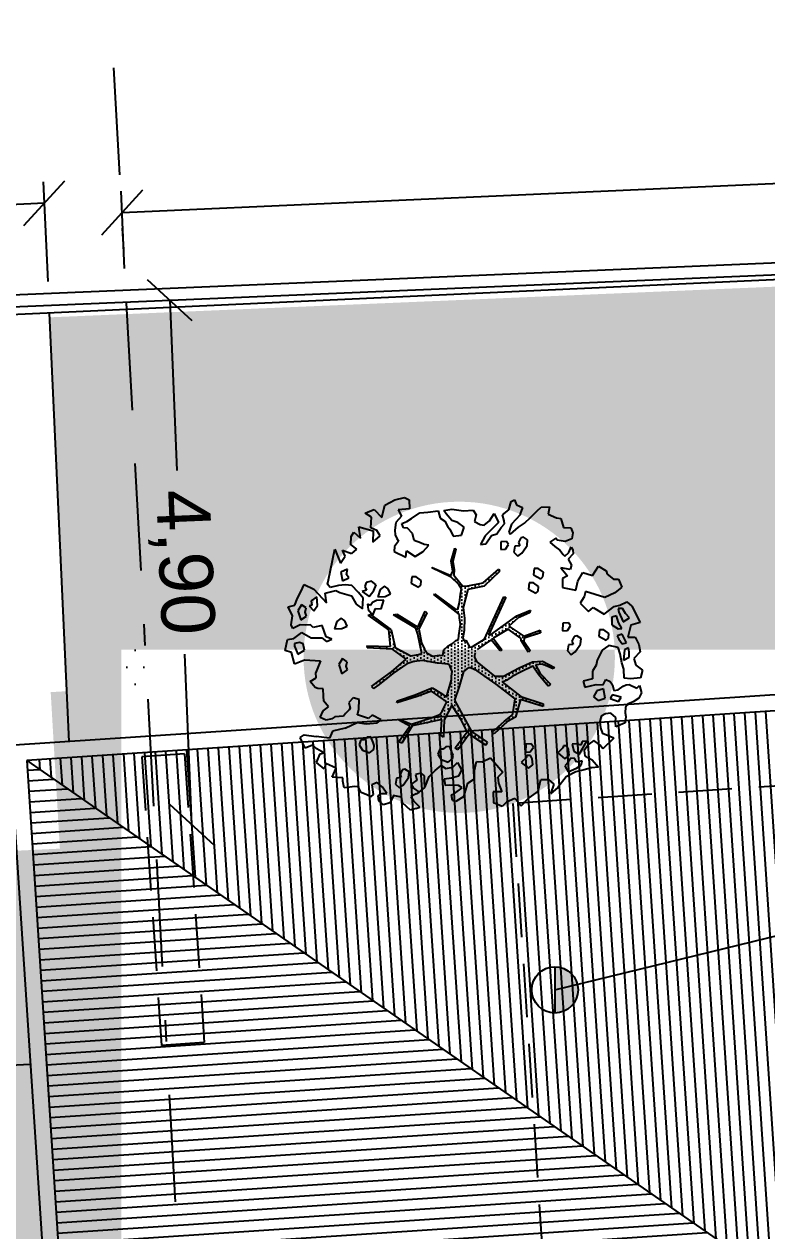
# Model space of a CAD drawing. Header units: millimetres. Extents: x 2622 to 2811, y 687 to 801.
# Drawn here: x 2643.91 to 2647.38, y 760.17 to 765.8 of the extents above; entities that cross this region are included whole.
import ezdxf

# ---------------------------------------------------------------- set-up
doc = ezdxf.new("R2010")
doc.units = ezdxf.units.MM
doc.linetypes.add('BORDO2', pattern=[0.875, 0.25, -0.125, 0.25, -0.125, 0, -0.125])
doc.linetypes.add('DASHED2', pattern=[0.375, 0.25, -0.125])
for name, color, linetype in [('Alberi', 96, 'Continuous'), ('Bianco', 7, 'Continuous'), ('costruito', 10, 'Continuous'), ('Muri', 3, 'Continuous'), ('Quote', 252, 'Continuous'), ('Retino', 8, 'Continuous'), ('Scritte', 2, 'Continuous'), ('Sottile', 5, 'Continuous'), ('Verde', 84, 'Continuous')]:
    doc.layers.add(name, color=color, linetype=linetype)
doc.styles.get("Standard").update_dxf_attribs({"font": 'arial.ttf'})
doc.dimstyles.new('ISO-25', dxfattribs={"dimtxt": 0.25, "dimasz": 0.2, "dimexe": 0.1, "dimexo": 0.1, "dimgap": 0.1, "dimtad": 0, "dimzin": 1, "dimtxsty": 'Standard', "dimblk": 'OBLIQUE', "dimcen": 2.5, "dimclrt": 2, "dimadec": 0, "dimazin": 0, "dimtfac": 1, "dimtmove": 0, "dimatfit": 3, "dimfxl": 1, "dimarcsym": 0})
pattern_1 = [(0, (1295.01577, 297.66502), (0.0396875, 0.079375), [0, -0.079375])]

# ---------------------------------------------------------------- blocks, each defined once
blk = doc.blocks.new('SADSADS')
at = {"layer": 'Alberi'}
h = blk.add_hatch(dxfattribs=at)
h.set_pattern_fill('DOTS', color=256, scale=0.04, angle=-90, style=0)
h.set_pattern_definition([(270, (7.50627, 220.873854), (0.0635, -0.03175), [0, -0.0635])])
h.paths.add_polyline_path([(46.853, -179.741), (46.854, -179.691), (46.437, -179.553), (46.093, -179.286), (46.174, -179.248), (46.275, -179.18), (46.442, -179.088), (46.658, -178.988), (46.765, -179.14), (46.946, -179.358), (46.991, -179.324), (46.796, -179.12), (46.709, -178.959), (46.839, -178.951), (47.037, -179.035), (47.063, -179.011), (46.84, -178.891), (46.655, -178.903), (46.403, -179.017), (46.11, -179.171), (45.945, -179.173), (45.616, -178.902), (45.568, -178.821), (45.574, -178.786), (45.585, -178.736), (45.621, -178.672), (45.743, -178.585), (45.879, -178.492), (46.05, -178.701), (46.08, -178.681), (45.92, -178.463), (46.198, -178.294), (46.444, -178.469), (46.444, -178.509), (46.579, -178.721), (46.61, -178.692), (46.493, -178.52), (46.495, -178.46), (46.801, -178.361), (46.797, -178.316), (46.49, -178.425), (46.214, -178.239), (46.387, -178.083), (46.599, -177.987), (46.615, -177.943), (46.363, -178.048), (45.866, -178.407), (45.841, -178.392), (46.155, -177.699), (46.12, -177.693), (45.76, -178.48), (45.512, -178.63), (45.477, -178.624), (45.41, -178.503), (45.369, -178.512), (45.356, -178.457), (45.378, -178.317), (45.383, -178.088), (45.362, -177.892), (45.449, -177.555), (45.75, -177.491), (46.035, -177.217), (46.026, -177.176), (45.731, -177.43), (45.415, -177.489), (45.345, -177.488), (45.184, -177.289), (45.191, -177.185), (45.169, -177.029), (45.224, -176.801), (45.204, -176.79), (45.135, -177.024), (45.166, -177.209), (45.129, -177.293), (44.782, -177.146), (44.777, -177.151), (45.138, -177.323), (45.281, -177.461), (45.329, -177.542), (45.307, -177.642), (45.294, -177.801), (45.261, -177.92), (45.221, -177.93), (44.822, -177.637), (44.812, -177.647), (45.289, -178.021), (45.293, -178.086), (45.311, -178.206), (45.276, -178.415), (45.27, -178.49), (45.22, -178.509), (45.169, -178.558), (45.078, -178.606), (45.001, -178.68), (44.979, -178.779), (44.939, -178.788), (44.909, -178.778), (44.794, -178.8), (44.69, -178.743), (44.637, -178.667), (44.584, -178.551), (44.534, -178.295), (44.68, -177.989), (44.651, -177.958), (44.515, -178.255), (44.12, -178.017), (44.06, -178.026), (44.475, -178.274), (44.512, -178.385), (44.59, -178.751), (44.525, -178.765), (44.384, -178.792), (44.088, -178.636), (44.019, -178.31), (43.631, -178.018), (43.585, -178.032), (43.97, -178.309), (44.003, -178.62), (43.559, -178.606), (43.568, -178.646), (44.042, -178.67), (44.298, -178.855), (44.024, -179.089), (43.775, -179.269), (43.649, -179.362), (43.688, -179.402), (43.794, -179.33), (44.048, -179.125), (44.311, -178.94), (44.437, -178.898), (44.607, -178.881), (44.846, -178.926), (45.071, -178.946), (45.105, -178.961), (45.153, -179.082), (45.141, -179.172), (45.14, -179.242), (45.046, -179.566), (44.955, -179.498), (44.782, -179.389), (44.465, -179.518), (44.133, -179.631), (44.122, -179.671), (44.499, -179.554), (44.771, -179.449), (45.052, -179.65), (45.025, -179.714), (44.968, -179.828), (44.927, -179.887), (44.761, -179.949), (44.394, -180.066), (44.186, -179.982), (44.16, -179.996), (44.363, -180.105), (44.152, -180.396), (44.217, -180.422), (44.408, -180.101), (44.96, -179.983), (44.944, -180.272), (44.993, -180.313), (45.005, -179.988), (45.15, -179.712), (45.32, -179.99), (45.435, -180.212), (45.209, -180.507), (45.258, -180.548), (45.474, -180.253), (45.78, -180.459), (45.806, -180.404), (45.515, -180.203), (45.197, -179.618), (45.287, -179.365), (45.363, -179.086), (45.454, -179.018), (45.499, -179.014), (45.623, -179.072), (45.977, -179.319), (46.332, -179.595), (46.32, -179.675), (46.286, -179.874), (46.255, -179.914), (46.133, -180.011), (45.894, -180.221), (45.939, -180.247), (46.188, -180.017), (46.335, -179.935), (46.431, -179.607)])
at = {"layer": 'Alberi', "linetype": 'Continuous'}
for p, q in [((43.897, -175.983), (44.084, -175.882)), ((44.084, -175.882), (44.262, -175.837)), ((44.262, -175.837), (44.35, -175.879)), ((46.21, -176.065), (46.253, -175.913)), ((46.253, -175.913), (46.318, -175.882)), ((46.318, -175.882), (46.357, -175.971)), ((43.531, -176.129), (43.62, -176.09)), ((43.65, -176.204), (43.531, -176.129)), ((43.62, -176.09), (43.701, -176.059)), ((43.701, -176.059), (43.844, -176.208)), ((43.844, -176.208), (43.897, -175.983)), ((44.397, -176.228), (44.552, -176.126)), ((44.552, -176.126), (44.698, -176.113)), ((44.698, -176.113), (44.892, -176.085)), ((44.892, -176.085), (44.93, -176.222)), ((44.997, -176.079), (45.151, -176.057)), ((45.044, -176.144), (44.997, -176.079)), ((45.151, -176.057), (45.368, -176.086)), ((45.368, -176.086), (45.546, -176.073)), ((45.546, -176.073), (45.6, -176.163)), ((45.848, -176.273), (45.94, -176.138)), ((45.94, -176.138), (46.017, -176.301)), ((46.095, -176.16), (46.21, -176.065)), ((46.357, -175.971), (46.469, -176.022)), ((46.469, -176.022), (46.426, -176.142)), ((46.62, -176.204), (46.743, -176.086)), ((46.743, -176.086), (46.817, -176.015)), ((46.817, -176.015), (46.971, -176.01)), ((46.971, -176.01), (46.944, -176.146)), ((43.638, -176.405), (43.65, -176.204)), ((44.105, -176.303), (44.086, -176.447)), ((44.218, -176.321), (44.307, -176.283)), ((44.248, -176.402), (44.218, -176.321)), ((44.307, -176.283), (44.397, -176.228)), ((44.93, -176.222), (45.017, -176.281)), ((45.017, -176.281), (45.072, -176.387)), ((45.147, -176.267), (45.044, -176.144)), ((45.259, -176.302), (45.147, -176.267)), ((45.378, -176.393), (45.259, -176.302)), ((45.6, -176.163), (45.574, -176.284)), ((45.574, -176.284), (45.677, -176.342)), ((45.677, -176.342), (45.75, -176.352)), ((45.75, -176.352), (45.848, -176.273)), ((46.017, -176.301), (45.86, -176.467)), ((46.425, -176.158), (46.261, -176.332)), ((46.39, -176.393), (46.505, -176.315)), ((46.426, -176.142), (46.425, -176.158)), ((46.505, -176.315), (46.62, -176.204)), ((46.944, -176.146), (47.104, -176.214)), ((47.104, -176.214), (47.184, -176.232)), ((47.184, -176.232), (47.229, -176.394)), ((43.261, -176.72), (43.272, -176.567)), ((43.272, -176.567), (43.322, -176.487)), ((43.322, -176.487), (43.441, -176.595)), ((43.441, -176.595), (43.413, -176.384)), ((43.413, -176.384), (43.677, -176.462)), ((43.75, -176.456), (43.638, -176.405)), ((43.677, -176.462), (43.673, -176.672)), ((43.673, -176.672), (43.812, -176.554)), ((43.812, -176.554), (43.75, -176.456)), ((44.086, -176.447), (44.093, -176.536)), ((44.093, -176.536), (44.123, -176.601)), ((44.321, -176.412), (44.248, -176.402)), ((44.416, -176.511), (44.321, -176.412)), ((44.445, -176.64), (44.416, -176.511)), ((45.072, -176.387), (45.111, -176.428)), ((45.111, -176.428), (45.173, -176.558)), ((45.173, -176.558), (45.327, -176.537)), ((45.327, -176.537), (45.378, -176.393)), ((45.77, -176.554), (45.686, -176.714)), ((45.86, -176.467), (45.77, -176.554)), ((45.783, -176.699), (45.891, -176.548)), ((45.891, -176.548), (45.988, -176.518)), ((46.211, -176.487), (46.243, -176.519)), ((46.243, -176.519), (46.39, -176.393)), ((46.483, -176.577), (46.434, -176.592)), ((46.562, -176.627), (46.483, -176.577)), ((47.229, -176.394), (47.366, -176.405)), ((47.366, -176.405), (47.405, -176.494)), ((47.405, -176.494), (47.386, -176.607)), ((42.884, -177.195), (42.964, -176.802)), ((42.964, -176.802), (43.072, -177.062)), ((43.372, -176.799), (43.277, -176.881)), ((44.08, -176.754), (44.07, -176.842)), ((44.155, -176.65), (44.08, -176.754)), ((44.123, -176.601), (44.155, -176.65)), ((44.565, -176.683), (44.445, -176.64)), ((44.629, -176.716), (44.565, -176.683)), ((44.611, -176.845), (44.718, -176.726)), ((44.718, -176.726), (44.629, -176.716)), ((45.135, -177.024), (45.204, -176.79)), ((45.224, -176.801), (45.169, -177.029)), ((45.686, -176.714), (45.783, -176.699)), ((46.062, -176.664), (46.06, -176.809)), ((46.06, -176.809), (46.148, -176.803)), ((46.167, -176.658), (46.062, -176.664)), ((46.148, -176.803), (46.207, -176.715)), ((46.207, -176.715), (46.167, -176.658)), ((46.326, -176.743), (46.308, -176.856)), ((46.415, -176.737), (46.326, -176.743)), ((46.434, -176.592), (46.392, -176.68)), ((46.392, -176.68), (46.415, -176.737)), ((46.453, -176.875), (46.527, -176.772)), ((46.527, -176.772), (46.552, -176.732)), ((46.552, -176.732), (46.562, -176.627)), ((47.088, -176.593), (46.974, -176.671)), ((46.974, -176.671), (47.069, -176.754)), ((47.069, -176.754), (47.164, -176.82)), ((47.111, -176.634), (47.088, -176.593)), ((47.264, -176.661), (47.111, -176.634)), ((47.386, -176.607), (47.264, -176.661)), ((47.333, -176.864), (47.375, -176.76)), ((47.373, -176.766), (47.404, -176.815)), ((47.404, -176.815), (47.411, -176.888)), ((43.072, -177.062), (43.155, -176.935)), ((43.155, -176.935), (43.109, -176.821)), ((43.109, -176.821), (43.277, -176.881)), ((44.07, -176.842), (44.288, -176.951)), ((44.288, -176.951), (44.3, -176.832)), ((44.3, -176.832), (44.464, -176.939)), ((44.464, -176.939), (44.611, -176.845)), ((45.166, -177.209), (45.135, -177.024)), ((45.169, -177.029), (45.191, -177.185)), ((46.308, -176.856), (46.379, -176.93)), ((46.379, -176.93), (46.453, -176.875)), ((47.164, -176.82), (47.227, -176.902)), ((47.227, -176.902), (47.259, -176.935)), ((47.259, -176.935), (47.333, -176.864)), ((47.411, -176.888), (47.32, -176.991)), ((47.32, -176.991), (47.381, -177.097)), ((42.848, -177.372), (42.884, -177.195)), ((43.199, -177.177), (43.076, -177.231)), ((43.076, -177.231), (43.105, -177.393)), ((43.18, -177.274), (43.199, -177.177)), ((44.777, -177.151), (44.782, -177.146)), ((45.138, -177.323), (44.777, -177.151)), ((44.782, -177.146), (45.129, -177.293)), ((45.129, -177.293), (45.166, -177.209)), ((45.191, -177.185), (45.184, -177.289)), ((45.731, -177.43), (46.026, -177.176)), ((46.035, -177.217), (45.75, -177.491)), ((46.026, -177.176), (46.035, -177.217)), ((46.682, -177.16), (46.671, -177.281)), ((46.762, -177.162), (46.682, -177.16)), ((46.858, -177.228), (46.762, -177.162)), ((46.848, -177.317), (46.858, -177.228)), ((47.354, -177.184), (47.183, -177.147)), ((47.183, -177.147), (47.306, -177.299)), ((47.381, -177.097), (47.354, -177.184)), ((48.03, -177.205), (48.045, -177.269)), ((42.331, -177.599), (42.39, -177.463)), ((42.83, -177.452), (42.848, -177.372)), ((42.877, -177.518), (42.83, -177.452)), ((43.031, -177.481), (42.877, -177.518)), ((43.16, -177.467), (43.031, -177.481)), ((43.105, -177.393), (43.228, -177.339)), ((43.281, -177.478), (43.16, -177.467)), ((43.228, -177.339), (43.18, -177.274)), ((43.408, -177.609), (43.281, -177.478)), ((43.548, -177.426), (43.523, -177.499)), ((43.646, -177.396), (43.548, -177.426)), ((43.733, -177.47), (43.646, -177.396)), ((43.691, -177.574), (43.733, -177.47)), ((43.894, -177.49), (43.812, -177.553)), ((43.958, -177.539), (43.894, -177.49)), ((44.401, -177.317), (44.391, -177.438)), ((44.391, -177.438), (44.526, -177.513)), ((44.482, -177.319), (44.401, -177.317)), ((44.577, -177.385), (44.482, -177.319)), ((44.526, -177.513), (44.568, -177.474)), ((44.568, -177.474), (44.577, -177.385)), ((45.281, -177.461), (45.138, -177.323)), ((45.184, -177.289), (45.345, -177.488)), ((45.329, -177.542), (45.281, -177.461)), ((45.345, -177.488), (45.415, -177.489)), ((45.415, -177.489), (45.731, -177.43)), ((45.75, -177.491), (45.449, -177.555)), ((46.59, -177.428), (46.579, -177.549)), ((46.67, -177.429), (46.59, -177.428)), ((46.766, -177.496), (46.67, -177.429)), ((46.671, -177.281), (46.807, -177.356)), ((46.807, -177.356), (46.848, -177.317)), ((47.306, -177.299), (47.214, -177.349)), ((47.214, -177.349), (47.216, -177.515)), ((48.045, -177.269), (48.164, -177.361)), ((48.164, -177.361), (48.261, -177.362)), ((48.261, -177.362), (48.323, -177.509)), ((42.264, -177.727), (42.331, -177.599)), ((42.628, -177.694), (42.521, -177.764)), ((42.64, -177.855), (42.628, -177.694)), ((42.786, -177.621), (42.981, -177.576)), ((42.981, -177.576), (43.061, -177.61)), ((43.061, -177.61), (43.277, -177.671)), ((43.277, -177.671), (43.363, -177.826)), ((43.494, -177.716), (43.408, -177.609)), ((43.554, -177.564), (43.472, -177.594)), ((43.472, -177.594), (43.608, -177.686)), ((43.482, -177.917), (43.494, -177.716)), ((43.523, -177.499), (43.554, -177.564)), ((43.608, -177.686), (43.691, -177.574)), ((43.812, -177.553), (43.769, -177.689)), ((43.769, -177.689), (43.906, -177.684)), ((43.906, -177.684), (44.004, -177.637)), ((44.004, -177.637), (43.958, -177.539)), ((44.812, -177.647), (44.822, -177.637)), ((45.289, -178.021), (44.812, -177.647)), ((44.822, -177.637), (45.221, -177.93)), ((45.294, -177.801), (45.307, -177.642)), ((45.307, -177.642), (45.329, -177.542)), ((45.449, -177.555), (45.362, -177.892)), ((45.76, -178.48), (46.12, -177.693)), ((46.155, -177.699), (45.841, -178.392)), ((46.12, -177.693), (46.155, -177.699)), ((46.579, -177.549), (46.715, -177.624)), ((46.715, -177.624), (46.756, -177.584)), ((46.756, -177.584), (46.766, -177.496)), ((47.216, -177.515), (47.46, -177.568)), ((48.192, -177.619), (48.004, -177.704)), ((48.323, -177.509), (48.192, -177.619)), ((42.091, -177.876), (42.221, -177.847)), ((42.177, -178.047), (42.091, -177.876)), ((42.221, -177.847), (42.264, -177.727)), ((42.342, -177.841), (42.275, -177.953)), ((42.43, -177.899), (42.342, -177.841)), ((42.412, -177.98), (42.43, -177.899)), ((42.536, -177.845), (42.487, -177.86)), ((42.487, -177.86), (42.574, -177.951)), ((42.521, -177.764), (42.536, -177.845)), ((42.574, -177.951), (42.64, -177.855)), ((43.363, -177.826), (43.482, -177.917)), ((43.629, -177.856), (43.573, -177.83)), ((43.573, -177.83), (43.587, -177.927)), ((43.587, -177.927), (43.673, -178.034)), ((43.67, -177.8), (43.629, -177.856)), ((43.743, -177.761), (43.67, -177.8)), ((43.673, -178.034), (43.724, -177.906)), ((43.724, -177.906), (43.829, -177.916)), ((43.881, -177.756), (43.743, -177.761)), ((43.829, -177.916), (43.881, -177.756)), ((45.221, -177.93), (45.261, -177.92)), ((45.261, -177.92), (45.294, -177.801)), ((45.362, -177.892), (45.383, -178.088)), ((46.363, -178.048), (46.615, -177.943)), ((46.615, -177.943), (46.599, -177.987)), ((48.178, -177.869), (48.284, -177.847)), ((48.25, -177.911), (48.265, -177.976)), ((48.331, -177.912), (48.25, -177.911)), ((48.284, -177.847), (48.414, -177.785)), ((48.386, -178.002), (48.331, -177.912)), ((48.414, -177.785), (48.509, -177.868)), ((48.509, -177.868), (48.663, -178.171)), ((42.149, -178.216), (42.177, -178.047)), ((42.275, -177.953), (42.329, -178.123)), ((42.329, -178.123), (42.435, -178.053)), ((42.435, -178.053), (42.412, -177.98)), ((43.004, -178.153), (42.961, -178.29)), ((43.086, -178.09), (43.004, -178.153)), ((43.15, -178.14), (43.086, -178.09)), ((43.196, -178.238), (43.15, -178.14)), ((43.585, -178.032), (43.631, -178.018)), ((43.97, -178.309), (43.585, -178.032)), ((43.631, -178.018), (44.019, -178.31)), ((44.06, -178.026), (44.12, -178.017)), ((44.475, -178.274), (44.06, -178.026)), ((44.12, -178.017), (44.515, -178.255)), ((44.515, -178.255), (44.651, -177.958)), ((44.68, -177.989), (44.534, -178.295)), ((44.651, -177.958), (44.68, -177.989)), ((45.293, -178.086), (45.289, -178.021)), ((45.311, -178.206), (45.293, -178.086)), ((45.383, -178.088), (45.378, -178.317)), ((45.866, -178.407), (46.363, -178.048)), ((46.387, -178.083), (46.214, -178.239)), ((46.599, -177.987), (46.387, -178.083)), ((48.134, -178.07), (48.131, -178.215)), ((48.223, -178.047), (48.134, -178.07)), ((48.261, -178.169), (48.223, -178.047)), ((48.265, -177.976), (48.342, -178.155)), ((48.342, -178.155), (48.465, -178.084)), ((48.465, -178.084), (48.386, -178.002)), ((42.18, -178.281), (42.149, -178.216)), ((42.319, -178.212), (42.18, -178.281)), ((42.201, -178.467), (42.348, -178.357)), ((42.423, -178.222), (42.319, -178.212)), ((42.348, -178.357), (42.523, -178.458)), ((42.512, -178.216), (42.423, -178.222)), ((42.56, -178.265), (42.512, -178.216)), ((42.73, -178.228), (42.56, -178.265)), ((42.806, -178.439), (42.73, -178.228)), ((42.961, -178.29), (43.098, -178.284)), ((43.098, -178.284), (43.196, -178.238)), ((44.003, -178.62), (43.97, -178.309)), ((44.019, -178.31), (44.088, -178.636)), ((44.512, -178.385), (44.475, -178.274)), ((44.59, -178.751), (44.512, -178.385)), ((44.534, -178.295), (44.584, -178.551)), ((45.276, -178.415), (45.311, -178.206)), ((45.378, -178.317), (45.356, -178.457)), ((45.841, -178.392), (45.866, -178.407)), ((46.198, -178.294), (45.92, -178.463)), ((46.444, -178.469), (46.198, -178.294)), ((46.214, -178.239), (46.49, -178.425)), ((46.49, -178.425), (46.797, -178.316)), ((46.801, -178.361), (46.495, -178.46)), ((46.797, -178.316), (46.801, -178.361)), ((47.218, -178.182), (47.215, -178.327)), ((47.215, -178.327), (47.304, -178.321)), ((47.323, -178.176), (47.218, -178.182)), ((47.304, -178.321), (47.362, -178.233)), ((47.362, -178.233), (47.323, -178.176)), ((47.903, -178.307), (47.893, -178.428)), ((47.984, -178.309), (47.903, -178.307)), ((48.08, -178.375), (47.984, -178.309)), ((48.07, -178.464), (48.08, -178.375)), ((48.131, -178.215), (48.251, -178.29)), ((48.329, -178.388), (48.232, -178.419)), ((48.251, -178.29), (48.323, -178.283)), ((48.323, -178.283), (48.261, -178.169)), ((48.407, -178.551), (48.329, -178.388)), ((48.486, -178.222), (48.433, -178.447)), ((48.663, -178.171), (48.486, -178.222)), ((42.035, -178.69), (42.079, -178.489)), ((42.079, -178.489), (42.201, -178.467)), ((42.215, -178.565), (42.214, -178.613)), ((42.214, -178.613), (42.275, -178.759)), ((42.304, -178.542), (42.215, -178.565)), ((42.376, -178.568), (42.304, -178.542)), ((42.398, -178.689), (42.376, -178.568)), ((42.523, -178.458), (42.725, -178.454)), ((42.725, -178.454), (42.812, -178.528)), ((42.91, -178.482), (42.806, -178.439)), ((42.812, -178.528), (42.91, -178.482)), ((43.559, -178.606), (43.568, -178.646)), ((43.559, -178.606), (44.003, -178.62)), ((44.584, -178.551), (44.637, -178.667)), ((45.001, -178.68), (45.078, -178.606)), ((45.078, -178.606), (45.169, -178.558)), ((45.169, -178.558), (45.22, -178.509)), ((45.22, -178.509), (45.27, -178.49)), ((45.27, -178.49), (45.276, -178.415)), ((45.356, -178.457), (45.369, -178.512)), ((45.369, -178.512), (45.41, -178.503)), ((45.41, -178.503), (45.477, -178.624)), ((45.512, -178.63), (45.76, -178.48)), ((45.743, -178.585), (45.621, -178.672)), ((45.879, -178.492), (45.743, -178.585)), ((46.05, -178.701), (45.879, -178.492)), ((45.92, -178.463), (46.08, -178.681)), ((46.444, -178.509), (46.444, -178.469)), ((46.579, -178.721), (46.444, -178.509)), ((46.495, -178.46), (46.493, -178.52)), ((46.493, -178.52), (46.61, -178.692)), ((47.323, -178.585), (47.304, -178.697)), ((47.412, -178.578), (47.323, -178.585)), ((47.431, -178.434), (47.388, -178.521)), ((47.388, -178.521), (47.412, -178.578)), ((47.479, -178.418), (47.431, -178.434)), ((47.449, -178.716), (47.524, -178.613)), ((47.559, -178.468), (47.479, -178.418)), ((47.524, -178.613), (47.549, -178.573)), ((47.549, -178.573), (47.559, -178.468)), ((47.893, -178.428), (48.029, -178.503)), ((48.075, -178.601), (47.952, -178.687)), ((48.029, -178.503), (48.07, -178.464)), ((48.252, -178.637), (48.075, -178.601)), ((48.232, -178.419), (48.263, -178.484)), ((48.263, -178.484), (48.326, -178.566)), ((48.326, -178.566), (48.407, -178.551)), ((48.433, -178.447), (48.57, -178.441)), ((48.57, -178.441), (48.64, -178.58)), ((48.64, -178.58), (48.662, -178.718)), ((42.155, -178.733), (42.035, -178.69)), ((42.215, -178.944), (42.155, -178.733)), ((42.275, -178.759), (42.398, -178.689)), ((43.107, -178.844), (43.04, -178.956)), ((43.194, -178.902), (43.107, -178.844)), ((44.042, -178.67), (43.568, -178.646)), ((44.298, -178.855), (44.042, -178.67)), ((44.088, -178.636), (44.384, -178.792)), ((44.384, -178.792), (44.525, -178.765)), ((44.525, -178.765), (44.59, -178.751)), ((44.637, -178.667), (44.69, -178.743)), ((44.69, -178.743), (44.794, -178.8)), ((44.794, -178.8), (44.909, -178.778)), ((44.909, -178.778), (44.939, -178.788)), ((44.939, -178.788), (44.979, -178.779)), ((44.979, -178.779), (45.001, -178.68)), ((45.477, -178.624), (45.512, -178.63)), ((45.574, -178.786), (45.568, -178.821)), ((45.568, -178.821), (45.616, -178.902)), ((45.585, -178.736), (45.574, -178.786)), ((46.08, -178.681), (46.05, -178.701)), ((46.61, -178.692), (46.579, -178.721)), ((47.304, -178.697), (47.375, -178.771)), ((47.375, -178.771), (47.449, -178.716)), ((47.952, -178.687), (47.86, -178.871)), ((48.29, -178.758), (48.252, -178.637)), ((48.319, -178.92), (48.29, -178.758)), ((48.372, -178.679), (48.352, -178.873)), ((48.352, -178.873), (48.458, -178.818)), ((48.445, -178.641), (48.372, -178.679)), ((48.46, -178.722), (48.445, -178.641)), ((48.458, -178.818), (48.46, -178.722)), ((48.662, -178.718), (48.546, -178.844)), ((48.546, -178.844), (48.584, -178.966)), ((43.04, -178.956), (43.093, -179.126)), ((43.093, -179.126), (43.199, -179.056)), ((43.176, -178.983), (43.194, -178.902)), ((43.199, -179.056), (43.176, -178.983)), ((44.024, -179.089), (44.298, -178.855)), ((44.311, -178.94), (44.048, -179.125)), ((44.437, -178.898), (44.311, -178.94)), ((44.607, -178.881), (44.437, -178.898)), ((44.846, -178.926), (44.607, -178.881)), ((45.071, -178.946), (44.846, -178.926)), ((45.105, -178.961), (45.071, -178.946)), ((45.153, -179.082), (45.105, -178.961)), ((45.454, -179.018), (45.363, -179.086)), ((45.499, -179.014), (45.454, -179.018)), ((45.623, -179.072), (45.499, -179.014)), ((45.616, -178.902), (45.945, -179.173)), ((45.676, -178.965), (45.672, -178.971)), ((46.11, -179.171), (46.403, -179.017)), ((46.403, -179.017), (46.655, -178.903)), ((46.658, -178.988), (46.442, -179.088)), ((46.655, -178.903), (46.84, -178.891)), ((46.765, -179.14), (46.658, -178.988)), ((46.839, -178.951), (46.709, -178.959)), ((46.709, -178.959), (46.796, -179.12)), ((47.037, -179.035), (46.839, -178.951)), ((46.84, -178.891), (47.063, -179.011)), ((47.063, -179.011), (47.037, -179.035)), ((47.842, -178.967), (47.775, -179.079)), ((47.86, -178.871), (47.842, -178.967)), ((48.357, -179.042), (48.319, -178.92)), ((48.361, -179.212), (48.357, -179.042)), ((48.584, -178.966), (48.703, -179.057)), ((48.703, -179.057), (48.668, -179.202)), ((42.503, -179.269), (42.617, -179.206)), ((42.598, -179.384), (42.503, -179.269)), ((42.617, -179.206), (42.611, -179.102)), ((43.649, -179.362), (43.775, -179.269)), ((43.775, -179.269), (44.024, -179.089)), ((44.048, -179.125), (43.794, -179.33)), ((45.046, -179.566), (45.14, -179.242)), ((45.14, -179.242), (45.141, -179.172)), ((45.141, -179.172), (45.153, -179.082)), ((45.363, -179.086), (45.287, -179.365)), ((45.977, -179.319), (45.623, -179.072)), ((45.945, -179.173), (46.11, -179.171)), ((46.174, -179.248), (46.093, -179.286)), ((46.093, -179.286), (46.437, -179.553)), ((46.275, -179.18), (46.174, -179.248)), ((46.442, -179.088), (46.275, -179.18)), ((46.946, -179.358), (46.765, -179.14)), ((46.796, -179.12), (46.991, -179.324)), ((47.775, -179.079), (47.772, -179.224)), ((47.972, -179.333), (48.022, -179.237)), ((48.022, -179.237), (48.102, -179.271)), ((48.102, -179.271), (48.149, -179.336)), ((48.482, -179.222), (48.361, -179.212)), ((48.668, -179.202), (48.482, -179.222)), ((42.646, -179.401), (42.598, -179.384)), ((42.75, -179.411), (42.646, -179.401)), ((42.756, -179.548), (42.75, -179.411)), ((43.649, -179.362), (43.688, -179.402)), ((43.794, -179.33), (43.688, -179.402)), ((44.133, -179.631), (44.465, -179.518)), ((44.465, -179.518), (44.782, -179.389)), ((44.771, -179.449), (44.499, -179.554)), ((45.052, -179.65), (44.771, -179.449)), ((44.782, -179.389), (44.955, -179.498)), ((44.955, -179.498), (45.046, -179.566)), ((45.287, -179.365), (45.197, -179.618)), ((46.332, -179.595), (45.977, -179.319)), ((46.991, -179.324), (46.946, -179.358)), ((47.856, -179.443), (47.79, -179.555)), ((47.843, -179.33), (47.972, -179.333)), ((47.978, -179.406), (47.856, -179.443)), ((48.007, -179.584), (47.978, -179.406)), ((48.149, -179.336), (48.171, -179.442)), ((48.171, -179.442), (48.252, -179.427)), ((48.252, -179.427), (48.342, -179.356)), ((48.342, -179.356), (48.399, -179.333)), ((48.399, -179.333), (48.456, -179.326)), ((48.456, -179.326), (48.6, -179.394)), ((48.6, -179.394), (48.649, -179.346)), ((48.686, -179.484), (48.636, -179.58)), ((48.649, -179.346), (48.686, -179.484)), ((42.75, -179.822), (42.849, -179.744)), ((42.762, -179.637), (42.756, -179.548)), ((42.849, -179.744), (42.762, -179.637)), ((43.304, -179.575), (43.229, -179.662)), ((43.229, -179.662), (43.251, -179.768)), ((43.416, -179.61), (43.304, -179.575)), ((43.412, -179.787), (43.416, -179.61)), ((44.499, -179.554), (44.122, -179.671)), ((44.122, -179.671), (44.133, -179.631)), ((44.968, -179.828), (45.025, -179.714)), ((45.15, -179.712), (45.005, -179.988)), ((45.025, -179.714), (45.052, -179.65)), ((45.32, -179.99), (45.15, -179.712)), ((45.197, -179.618), (45.515, -180.203)), ((46.286, -179.874), (46.32, -179.675)), ((46.32, -179.675), (46.332, -179.595)), ((46.431, -179.607), (46.335, -179.935)), ((46.853, -179.741), (46.431, -179.607)), ((46.437, -179.553), (46.854, -179.691)), ((46.854, -179.691), (46.853, -179.741)), ((47.79, -179.555), (47.877, -179.629)), ((47.877, -179.629), (48.007, -179.584)), ((48.137, -179.522), (48.104, -179.586)), ((48.104, -179.586), (48.256, -179.645)), ((48.306, -179.565), (48.137, -179.522)), ((48.256, -179.645), (48.306, -179.565)), ((48.44, -179.689), (48.391, -179.753)), ((48.53, -179.651), (48.44, -179.689)), ((48.636, -179.58), (48.53, -179.651)), ((42.691, -179.942), (42.75, -179.822)), ((42.803, -179.993), (42.691, -179.942)), ((42.909, -179.971), (42.803, -179.993)), ((42.966, -179.931), (42.909, -179.971)), ((43.127, -179.919), (42.966, -179.931)), ((43.161, -179.871), (43.127, -179.919)), ((43.235, -179.8), (43.161, -179.871)), ((43.251, -179.768), (43.235, -179.8)), ((43.386, -179.891), (43.412, -179.787)), ((43.482, -179.926), (43.386, -179.891)), ((43.594, -179.96), (43.482, -179.926)), ((43.66, -179.897), (43.594, -179.96)), ((43.828, -179.989), (43.66, -179.897)), ((44.394, -180.066), (44.761, -179.949)), ((44.761, -179.949), (44.927, -179.887)), ((44.927, -179.887), (44.968, -179.828)), ((46.133, -180.011), (46.255, -179.914)), ((46.335, -179.935), (46.188, -180.017)), ((46.255, -179.914), (46.286, -179.874)), ((47.936, -179.921), (47.909, -180.025)), ((48.017, -179.874), (47.936, -179.921)), ((48.114, -179.86), (48.017, -179.874)), ((48.209, -179.943), (48.114, -179.86)), ((48.2, -180.031), (48.209, -179.943)), ((48.391, -179.753), (48.381, -179.857)), ((48.381, -179.857), (48.395, -179.922)), ((48.395, -179.922), (48.385, -180.043)), ((43.155, -180.145), (43.383, -180.037)), ((43.383, -180.037), (43.552, -180.064)), ((43.552, -180.064), (43.754, -180.044)), ((43.754, -180.044), (43.828, -179.989)), ((44.152, -180.396), (44.363, -180.105)), ((44.16, -179.996), (44.186, -179.982)), ((44.363, -180.105), (44.16, -179.996)), ((44.186, -179.982), (44.394, -180.066)), ((44.408, -180.101), (44.217, -180.422)), ((44.96, -179.983), (44.408, -180.101)), ((44.944, -180.272), (44.96, -179.983)), ((45.005, -179.988), (44.993, -180.313)), ((45.435, -180.212), (45.32, -179.99)), ((45.894, -180.221), (46.133, -180.011)), ((46.188, -180.017), (45.939, -180.247)), ((47.909, -180.025), (47.923, -180.139)), ((47.923, -180.139), (47.961, -180.244)), ((48.206, -180.12), (48.2, -180.031)), ((48.385, -180.043), (48.206, -180.12)), ((42.316, -180.319), (42.39, -180.264)), ((42.409, -180.514), (42.316, -180.319)), ((42.39, -180.264), (42.615, -180.3)), ((43.453, -180.359), (43.419, -180.455)), ((43.517, -180.36), (43.453, -180.359)), ((43.567, -180.313), (43.517, -180.36)), ((43.639, -180.306), (43.567, -180.313)), ((43.678, -180.412), (43.639, -180.306)), ((43.701, -180.469), (43.678, -180.412)), ((44.217, -180.422), (44.152, -180.396)), ((44.993, -180.313), (44.944, -180.272)), ((45.209, -180.507), (45.435, -180.212)), ((45.474, -180.253), (45.258, -180.548)), ((45.78, -180.459), (45.474, -180.253)), ((45.515, -180.203), (45.806, -180.404)), ((45.806, -180.404), (45.78, -180.459)), ((45.939, -180.247), (45.894, -180.221)), ((47.579, -180.39), (47.554, -180.462)), ((47.668, -180.383), (47.579, -180.39)), ((47.593, -180.519), (47.668, -180.383)), ((47.798, -180.37), (47.707, -180.441)), ((47.917, -180.461), (47.798, -180.37)), ((48.169, -180.329), (47.964, -180.526)), ((42.548, -180.46), (42.409, -180.514)), ((42.627, -180.526), (42.548, -180.46)), ((42.622, -180.784), (42.689, -180.624)), ((42.762, -180.602), (42.627, -180.526)), ((42.689, -180.624), (42.762, -180.602)), ((43.419, -180.455), (43.481, -180.553)), ((43.481, -180.553), (43.609, -180.604)), ((43.609, -180.604), (43.691, -180.541)), ((43.691, -180.541), (43.701, -180.469)), ((44.922, -180.535), (44.888, -180.631)), ((44.888, -180.631), (44.95, -180.729)), ((44.986, -180.537), (44.922, -180.535)), ((45.036, -180.489), (44.986, -180.537)), ((45.108, -180.483), (45.036, -180.489)), ((45.147, -180.588), (45.108, -180.483)), ((45.17, -180.645), (45.147, -180.588)), ((45.16, -180.718), (45.17, -180.645)), ((45.258, -180.548), (45.209, -180.507)), ((46.526, -180.444), (46.523, -180.589)), ((46.523, -180.589), (46.612, -180.582)), ((46.631, -180.438), (46.526, -180.444)), ((46.612, -180.582), (46.67, -180.495)), ((46.67, -180.495), (46.631, -180.438)), ((47.222, -180.512), (47.123, -180.606)), ((47.123, -180.606), (47.258, -180.714)), ((47.231, -180.471), (47.222, -180.512)), ((47.295, -180.473), (47.231, -180.471)), ((47.326, -180.538), (47.295, -180.473)), ((47.34, -180.651), (47.326, -180.538)), ((47.466, -180.436), (47.393, -180.442)), ((47.393, -180.442), (47.422, -180.572)), ((47.422, -180.572), (47.526, -180.631)), ((47.554, -180.462), (47.466, -180.436)), ((47.526, -180.631), (47.593, -180.519)), ((47.707, -180.441), (47.616, -180.56)), ((47.616, -180.56), (47.63, -180.657)), ((47.964, -180.526), (47.917, -180.461)), ((47.964, -180.526), (47.964, -180.526)), ((47.964, -180.526), (47.964, -180.526)), ((47.964, -180.526), (47.964, -180.526)), ((42.765, -180.9), (42.622, -180.784)), ((42.799, -180.804), (42.765, -180.9)), ((42.991, -180.889), (42.799, -180.804)), ((44.836, -180.934), (44.95, -180.839)), ((44.95, -180.729), (45.078, -180.78)), ((44.95, -180.839), (45.034, -180.898)), ((45.034, -180.898), (45.166, -180.871)), ((45.078, -180.78), (45.16, -180.718)), ((45.166, -180.871), (45.253, -180.782)), ((45.253, -180.782), (45.327, -180.919)), ((45.568, -180.934), (45.606, -180.767)), ((45.606, -180.767), (45.716, -180.773)), ((45.716, -180.773), (45.869, -180.697)), ((45.869, -180.697), (46.097, -180.964)), ((46.541, -180.69), (46.443, -180.785)), ((46.443, -180.785), (46.578, -180.892)), ((46.55, -180.65), (46.541, -180.69)), ((46.615, -180.651), (46.55, -180.65)), ((46.578, -180.892), (46.66, -180.829)), ((46.646, -180.716), (46.615, -180.651)), ((46.66, -180.829), (46.646, -180.716)), ((47.321, -180.78), (47.256, -180.843)), ((47.256, -180.843), (47.318, -180.957)), ((47.258, -180.714), (47.34, -180.651)), ((47.371, -180.7), (47.321, -180.78)), ((47.444, -180.71), (47.371, -180.7)), ((47.475, -180.775), (47.444, -180.71)), ((47.473, -180.888), (47.562, -180.833)), ((47.58, -180.753), (47.475, -180.775)), ((47.562, -180.833), (47.58, -180.753)), ((47.63, -180.657), (47.766, -180.732)), ((47.766, -180.732), (47.884, -180.872)), ((42.915, -181.057), (42.991, -180.889)), ((43.116, -181.069), (42.915, -181.057)), ((43.115, -181.133), (43.116, -181.069)), ((44.116, -181.073), (44.098, -181.185)), ((44.205, -181.066), (44.116, -181.073)), ((44.224, -180.921), (44.182, -181.009)), ((44.182, -181.009), (44.205, -181.066)), ((44.273, -180.906), (44.224, -180.921)), ((44.352, -180.956), (44.273, -180.906)), ((44.317, -181.101), (44.342, -181.061)), ((44.342, -181.061), (44.352, -180.956)), ((44.575, -180.984), (44.47, -181.006)), ((44.47, -181.006), (44.492, -181.112)), ((44.639, -181.034), (44.575, -180.984)), ((44.637, -181.131), (44.639, -181.034)), ((45.327, -180.919), (45.271, -181.04)), ((47.284, -181.053), (47.126, -181.252)), ((47.463, -180.96), (47.284, -181.053)), ((47.318, -180.957), (47.473, -180.888)), ((47.617, -180.923), (47.463, -180.96)), ((47.755, -180.885), (47.617, -180.923)), ((47.884, -180.872), (47.755, -180.885)), ((43.137, -181.255), (43.115, -181.133)), ((43.209, -181.248), (43.137, -181.255)), ((43.323, -181.234), (43.209, -181.248)), ((43.403, -181.236), (43.323, -181.234)), ((43.457, -181.342), (43.403, -181.236)), ((43.711, -181.177), (43.654, -181.2)), ((43.654, -181.2), (43.683, -181.378)), ((43.752, -181.154), (43.711, -181.177)), ((43.855, -181.245), (43.752, -181.154)), ((43.933, -181.359), (43.855, -181.245)), ((44.098, -181.185), (44.169, -181.259)), ((44.169, -181.259), (44.243, -181.204)), ((44.243, -181.204), (44.317, -181.101)), ((44.492, -181.112), (44.387, -181.188)), ((44.387, -181.188), (44.433, -181.264)), ((44.433, -181.264), (44.536, -181.339)), ((44.536, -181.339), (44.643, -181.252)), ((44.643, -181.252), (44.637, -181.131)), ((45.11, -181.209), (45.021, -181.215)), ((45.271, -181.212), (45.11, -181.209)), ((45.196, -181.364), (45.343, -181.254)), ((45.343, -181.254), (45.271, -181.212)), ((46.762, -181.317), (46.582, -181.443)), ((47.126, -181.252), (46.987, -181.37)), ((43.561, -181.384), (43.457, -181.342)), ((43.633, -181.426), (43.561, -181.384)), ((43.683, -181.378), (43.633, -181.426)), ((43.771, -181.404), (43.828, -181.365)), ((43.785, -181.501), (43.771, -181.404)), ((43.872, -181.576), (43.785, -181.501)), ((43.828, -181.365), (43.933, -181.359)), ((43.994, -181.538), (43.872, -181.576)), ((44.053, -181.418), (43.994, -181.538)), ((44.206, -181.429), (44.053, -181.402)), ((44.053, -181.402), (44.053, -181.418)), ((44.228, -181.535), (44.206, -181.429)), ((44.378, -181.675), (44.228, -181.535)), ((44.481, -181.37), (44.384, -181.417)), ((44.384, -181.417), (44.43, -181.498)), ((44.43, -181.498), (44.486, -181.556)), ((45.139, -181.387), (45.196, -181.364)), ((45.161, -181.492), (45.139, -181.387)), ((45.225, -181.509), (45.161, -181.492)), ((45.372, -181.416), (45.225, -181.509)), ((46.087, -181.602), (45.927, -181.534)), ((46.169, -181.523), (46.087, -181.602)), ((46.324, -181.453), (46.169, -181.523)), ((46.355, -181.486), (46.324, -181.453)), ((46.434, -181.601), (46.355, -181.486)), ((46.582, -181.443), (46.434, -181.601)), ((44.476, -181.644), (44.378, -181.675))]:
    blk.add_line(p, q, dxfattribs=at)
at = {"layer": 'Alberi'}
for p, q in [((44.35, -175.879), (44.361, -176.048)), ((44.361, -176.048), (44.147, -176.067)), ((44.147, -176.067), (44.208, -176.188)), ((44.208, -176.188), (44.105, -176.303)), ((46.069, -176.395), (46.132, -176.329)), ((46.122, -176.27), (46.095, -176.16)), ((46.132, -176.329), (46.122, -176.27)), ((46.261, -176.332), (46.211, -176.487)), ((45.988, -176.518), (46.069, -176.395)), ((43.261, -176.72), (43.372, -176.799)), ((45.204, -176.79), (45.224, -176.801)), ((47.499, -177.397), (47.594, -177.237)), ((47.594, -177.237), (47.774, -177.29)), ((47.774, -177.29), (47.882, -177.121)), ((47.882, -177.121), (48.03, -177.205)), ((42.39, -177.463), (42.573, -177.549)), ((47.46, -177.568), (47.499, -177.397)), ((42.573, -177.549), (42.573, -177.549)), ((42.573, -177.549), (42.807, -177.804)), ((42.807, -177.804), (42.786, -177.621)), ((47.62, -177.692), (47.545, -177.81)), ((47.645, -177.593), (47.62, -177.692)), ((48.004, -177.704), (47.645, -177.593)), ((47.545, -177.81), (47.699, -177.967)), ((47.699, -177.967), (47.783, -177.891)), ((47.783, -177.891), (47.99, -178.012)), ((47.99, -178.012), (48.178, -177.869)), ((42.215, -178.944), (42.398, -178.867)), ((42.398, -178.867), (42.695, -178.884)), ((42.695, -178.884), (42.611, -179.102)), ((47.772, -179.224), (47.599, -179.268)), ((47.599, -179.268), (47.629, -179.377)), ((47.629, -179.377), (47.843, -179.33)), ((43.155, -180.145), (42.924, -180.201)), ((42.863, -180.327), (42.615, -180.3)), ((42.615, -180.3), (42.615, -180.3)), ((42.924, -180.201), (42.863, -180.327)), ((48.169, -180.329), (47.961, -180.244)), ((44.643, -181.252), (44.724, -181.044)), ((44.724, -181.044), (44.836, -180.934)), ((45.143, -181.073), (45.006, -181.094)), ((45.006, -181.094), (45.021, -181.215)), ((45.271, -181.04), (45.143, -181.073)), ((45.447, -181.17), (45.569, -181.088)), ((45.569, -181.088), (45.568, -180.934)), ((46.097, -180.964), (46.005, -181.057)), ((46.005, -181.057), (46.02, -181.172)), ((45.372, -181.416), (45.447, -181.17)), ((46.02, -181.172), (46.078, -181.332)), ((46.762, -181.317), (46.809, -181.103)), ((46.809, -181.103), (46.951, -181.101)), ((46.951, -181.101), (47.051, -181.186)), ((47.051, -181.186), (46.987, -181.37)), ((44.481, -181.37), (44.536, -181.339)), ((46.078, -181.332), (45.919, -181.332)), ((45.919, -181.332), (45.927, -181.534)), ((44.476, -181.644), (44.553, -181.62)), ((44.553, -181.62), (44.486, -181.556))]:
    blk.add_line(p, q, dxfattribs=at)
blk = doc.blocks.new('_Oblique')
at = {"color": 0, "linetype": 'ByBlock', "lineweight": -2}
blk.add_line((-0.5, -0.5), (0.5, 0.5), dxfattribs=at)
blk = doc.blocks.new('*D25')
at = {"layer": 'Defpoints', "color": 0, "transparency": 16777216}
for p in [(2670.4073, 766.0929), (2670.4235, 765.7321), (2644.3852, 764.5625)]:
    blk.add_point(p, dxfattribs=at)
at = {"layer": 'Quote', "color": 0, "lineweight": -2, "transparency": 16777216}
for p, q in [((2670.419, 765.832), (2670.4028, 766.1928)), ((2670.4073, 766.0929), (2657.9094, 765.5315)), ((2644.369, 764.9233), (2656.8669, 765.4847)), ((2644.3807, 764.6624), (2644.3645, 765.0232))]:
    blk.add_line(p, q, dxfattribs=at)
at = {"layer": 'Quote', "color": 0, "lineweight": -2, "transparency": 16777216, "xscale": 0.2, "yscale": 0.2, "zscale": 0.2}
for p, rotation in [((2670.4073, 766.0929), 2.571718772138787), ((2644.369, 764.9233), 182.5717187721388)]:
    blk.add_blockref('_Oblique', p, dxfattribs=dict(at, rotation=rotation))
at = {"layer": 'Quote', "color": 2, "transparency": 16777216, "insert": (2657.3882, 765.5081), "char_height": 0.25, "attachment_point": 5, "rotation": 2.5717}
blk.add_mtext('52,13', dxfattribs=at)
blk = doc.blocks.new('*D26')
at = {"layer": 'Defpoints', "color": 0, "transparency": 16777216}
for p in [(2644.5913, 764.5149), (2644.5915, 764.5149), (2644.6947, 762.0675)]:
    blk.add_point(p, dxfattribs=at)
at = {"layer": 'Quote', "color": 0, "lineweight": -2, "transparency": 16777216}
for p, q in [((2644.5915, 764.5149), (2644.6251, 763.7201)), ((2644.6913, 764.5191), (2644.6914, 764.5191)), ((2644.6949, 762.0675), (2644.6613, 762.8623)), ((2644.7947, 762.0717), (2644.7948, 762.0717))]:
    blk.add_line(p, q, dxfattribs=at)
at = {"layer": 'Quote', "color": 0, "lineweight": -2, "transparency": 16777216, "xscale": 0.2, "yscale": 0.2, "zscale": 0.2}
for p, rotation in [((2644.5915, 764.5149), 92.41915771883727), ((2644.6949, 762.0675), 272.4191577188373)]:
    blk.add_blockref('_Oblique', p, dxfattribs=dict(at, rotation=rotation))
at = {"layer": 'Quote', "color": 2, "transparency": 16777216, "insert": (2644.6432, 763.2912), "char_height": 0.25, "attachment_point": 5, "rotation": 272.4192}
blk.add_mtext('4,90', dxfattribs=at)
blk = doc.blocks.new('*D123')
at = {"layer": 'Defpoints', "color": 0, "transparency": 16777216}
for p in [(2644.0066, 764.9677), (2644.0281, 764.5021), (2641.215, 764.3722)]:
    blk.add_point(p, dxfattribs=at)
at = {"layer": 'Sottile', "color": 0, "lineweight": -2, "transparency": 16777216}
for p, q in [((2644.0234, 764.602), (2644.002, 765.0676)), ((2641.2103, 764.4721), (2641.1889, 764.9378)), ((2644.0066, 764.9677), (2643.0238, 764.9224)), ((2641.1935, 764.8379), (2642.1762, 764.8833))]:
    blk.add_line(p, q, dxfattribs=at)
at = {"layer": 'Sottile', "color": 0, "lineweight": -2, "transparency": 16777216, "xscale": 0.2, "yscale": 0.2, "zscale": 0.2}
for p, rotation in [((2644.0066, 764.9677), 2.642310270227584), ((2641.1935, 764.8379), 182.6423102702275)]:
    blk.add_blockref('_Oblique', p, dxfattribs=dict(at, rotation=rotation))
at = {"layer": 'Sottile', "color": 2, "transparency": 16777216, "insert": (2642.6, 764.9028), "char_height": 0.25, "attachment_point": 5, "rotation": 2.6423}
blk.add_mtext('5.00', dxfattribs=at)

msp = doc.modelspace()

# ---------------------------------------------------------------- hatches: boundary and pattern name
at = {"layer": 'costruito'}
h = msp.add_hatch(color=222, dxfattribs=at)
h.dxf.hatch_style = 1
h.paths.add_polyline_path([(2646.4961, 761.2965, 0.414214), (2646.388, 761.4047), (2646.388, 761.1884, 0.414214)])
at = {"layer": 'Retino'}
h = msp.add_hatch(dxfattribs=at)
h.set_pattern_fill('LINE', color=256, scale=0.0155, angle=3.7871)
h.set_pattern_definition([(3.7870583, (1318.59156, 275.98755), (-0.0032504128, 0.0491050402), [])])
h.paths.add_polyline_path([(2647.7967, 759.6797), (2646.2867, 760.7276), (2646.4573, 758.1504)])
h.paths.add_polyline_path([(2646.2867, 760.7276), (2643.9238, 762.3673), (2644.3563, 755.7564), (2644.3608, 755.7567), (2646.4573, 758.1504)])
h.paths.add_polyline_path([(2652.8269, 762.6058), (2650.416, 759.8531), (2653.1687, 757.4421)])
h.paths.add_polyline_path([(2653.1531, 762.9782), (2652.8269, 762.6058), (2653.1687, 757.4421), (2653.5411, 757.116)])
h = msp.add_hatch(dxfattribs=at)
h.set_pattern_fill('LINE', color=256, scale=0.0155, angle=93.7871)
h.set_pattern_definition([(93.7870583, (1318.59156, 275.98755), (-0.0491050402, -0.0032504128), [])])
h.paths.add_polyline_path([(2647.6527, 757.4856), (2647.5805, 758.577), (2650.9462, 758.7998), (2651.0184, 757.7083)], flags=16)
h.paths.add_polyline_path([(2652.8269, 762.6058), (2646.1915, 762.1666), (2646.2867, 760.7276), (2647.7967, 759.6797), (2650.416, 759.8531)])
h.paths.add_polyline_path([(2653.1531, 762.9782), (2643.9238, 762.3673), (2646.2867, 760.7276), (2646.1915, 762.1666), (2652.8269, 762.6058)])
h.paths.add_polyline_path([(2648.0994, 757.9536), (2650.4905, 758.1119), (2650.4754, 758.3399), (2648.0843, 758.1816)], flags=24)
h.paths.add_polyline_path([(2651.7911, 758.6487), (2651.8767, 757.3566), (2653.1687, 757.4421)])
h.paths.add_polyline_path([(2651.8018, 757.3516), (2651.7113, 758.7186), (2650.416, 759.8531), (2647.7967, 759.6797), (2646.4573, 758.1504), (2646.5333, 757.0029)])
h.paths.add_polyline_path([(2651.8767, 757.3566), (2651.8998, 757.0074), (2653.5411, 757.116), (2653.1687, 757.4421)])
h.paths.add_polyline_path([(2651.8745, 756.254), (2651.8018, 757.3516), (2646.5333, 757.0029), (2646.4573, 758.1504), (2644.3608, 755.7567)])
at = {"layer": 'Verde'}
h = msp.add_hatch(dxfattribs=at)
h.set_pattern_fill('DOTS', color=256, scale=0.05, style=0)
h.set_pattern_definition(pattern_1)
h.paths.add_polyline_path([(2656.8528, 756.7765, -1), (2658.3051, 756.7765, -1)], flags=16)
h.paths.add_polyline_path([(2655.9701, 760.0463, -1), (2657.4224, 760.0463, -1)], flags=16)
h.paths.add_polyline_path([(2658.428, 756.4017, -1), (2659.8803, 756.4017, -1)], flags=16)
h.paths.add_polyline_path([(2658.9701, 752.7161, -1), (2658.7201, 752.7161, -1)], flags=16)
h.paths.add_polyline_path([(2656.7558, 761.5113), (2656.7758, 762.9548), (2658.6865, 763.0368), (2658.6729, 761.5342)], flags=16)
h.paths.add_polyline_path([(2648.2697, 763.5066, -1), (2649.7221, 763.5066, -1)], flags=16)
h.paths.add_polyline_path([(2661.1981, 756.1648, -1), (2662.6504, 756.1648, -1)], flags=16)
h.paths.add_polyline_path([(2645.2156, 762.8484, -1), (2646.6679, 762.8484, -1)], flags=16)
h.paths.add_polyline_path([(2666.8084, 756.1168, -1), (2665.3561, 756.1168, -1)], flags=16)
h.paths.add_polyline_path([(2668.5196, 756.0849, -1), (2667.0672, 756.0849, -1)], flags=16)
h.paths.add_polyline_path([(2659.2398, 753.4688), (2659.7778, 753.4688), (2659.7778, 753.7977), (2659.2398, 753.7977)], flags=24)
h.paths.add_polyline_path([(2657.0631, 761.9829), (2658.3775, 761.9829), (2658.3775, 762.6104), (2657.0631, 762.6104)], flags=8)
h.paths.add_polyline_path([(2645.1457, 760.0838), (2648.8816, 760.0838), (2648.8816, 760.5092), (2645.1457, 760.5092)], flags=24)
edge = h.paths.add_edge_path()
edge.add_arc((2655.3389, 763.2175), 0.7262, 0, 360)
edge = h.paths.add_edge_path()
edge.add_line((2652.9411, 759.9926), (2652.9411, 760.439))
edge.add_arc((2653.6321, 760.2158), 0.7262, 162.0983, 197.9017)
edge = h.paths.add_edge_path()
edge.add_line((2652.9411, 760.9907), (2652.9411, 762.1733))
edge.add_arc((2653.3627, 761.582), 0.7262, 125.4843, 234.5157)
edge = h.paths.add_edge_path()
edge.add_line((2653.1411, 762.2736), (2653.1411, 760.8905))
edge.add_arc((2653.3627, 761.582), 0.7262, 252.2383, 264.6596)
edge.add_arc((2653.6321, 760.2158), 0.7262, 117.657, 132.5446)
edge.add_line((2653.1411, 760.7508), (2653.1411, 759.6808))
edge.add_arc((2653.6321, 760.2158), 0.7262, 227.4554, 277.631)
edge.add_arc((2654.2121, 758.9543), 0.7262, 131.7452, 281.8496)
edge.add_arc((2654.9007, 757.7576), 0.7262, 137.9906, 311.1708)
edge.add_arc((2656.0975, 757.1075), 0.7262, 171.8021, 491.1708)
edge.add_arc((2654.9007, 757.7576), 0.7262, 351.8021, 461.8496)
edge.add_arc((2654.2121, 758.9543), 0.7262, 317.9906, 457.631)
edge.add_arc((2653.6321, 760.2158), 0.7262, 311.7452, 444.6596)
edge.add_arc((2653.3627, 761.582), 0.7262, 297.657, 467.7617)
h.paths.add_polyline_path([(2670.3991, 753.604), (2670.385, 753.3544), (2652.9411, 754.3402), (2652.9411, 754.5906)])
h.paths.add_polyline_path([(2655.3668, 755.7315), (2655.3668, 755.2512), (2654.9012, 755.2512), (2654.9012, 755.7315)])
h.paths.add_polyline_path([(2650.4411, 753.9961), (2650.4411, 756.6348), (2644.8148, 756.6348), (2645.1166, 751.0645), (2652.4095, 751.9524), (2654.0325, 752.2116), (2659.2011, 752.0885), (2663.2887, 752.4233), (2665.8401, 752.3935), (2670.441, 752.3673), (2670.4275, 752.8508), (2670.4774, 752.8521), (2670.4895, 754.6835), (2670.402, 754.6829), (2670.3824, 757.4302), (2666.929, 757.5151), (2661.3707, 757.601), (2661.3788, 758.7837), (2660.6997, 758.7884), (2660.7401, 764.7082), (2667.2279, 764.6639), (2667.1897, 759.0731), (2670.359, 759.0241), (2670.3592, 761.3795), (2670.4467, 761.3795), (2670.4366, 761.9587), (2670.3491, 761.9606), (2670.4287, 765.6196), (2669.6201, 765.5823), (2669.6184, 765.5404), (2669.4186, 765.5484), (2669.4196, 765.5731), (2660.4661, 765.147), (2657.3695, 765.0085), (2650.7649, 764.7194), (2644.3913, 764.4501), (2644.4761, 762.8848), (2653.0161, 762.8848), (2653.0161, 762.4598), (2653.1411, 762.4598), (2653.1411, 757.0598), (2653.0161, 757.0598), (2653.0161, 756.6348), (2652.9411, 756.6348), (2652.9411, 753.9961)])
h.paths.add_polyline_path([(2669.9501, 754.6583), (2669.9501, 754.178), (2669.4846, 754.178), (2669.4846, 754.6583)])
h.paths.add_polyline_path([(2669.4846, 754.1848), (2669.4846, 754.4352), (2652.9411, 755.3702), (2652.9411, 755.1198)])
h.paths.add_polyline_path([(2669.9501, 754.4089), (2669.9501, 754.178), (2669.6047, 754.178), (2670.4008, 754.133), (2670.4149, 754.3826)])
h = msp.add_hatch(dxfattribs=at)
h.set_pattern_fill('DOTS', color=256, scale=0.05, style=0)
h.set_pattern_definition(pattern_1)
h.paths.add_polyline_path([(2633.4764, 758.2749), (2638.0314, 758.2749), (2638.0314, 759.3208), (2633.4764, 759.3208)], flags=24)
h.paths.add_polyline_path([(2626.0261, 759.4736), (2627.2669, 759.4736), (2627.2669, 759.8025), (2626.0261, 759.8025)], flags=24)
h.paths.add_polyline_path([(2632.0107, 751.6605), (2635.3719, 751.6605), (2635.3719, 752.2683), (2632.0107, 752.2683)], flags=24)
h.paths.add_polyline_path([(2641.3363, 761.8248), (2641.2176, 764.3161), (2640.1155, 764.2695), (2636.1775, 764.0819), (2626.0376, 763.6468), (2625.5013, 756.8261), (2625.0468, 752.2451), (2627.4245, 751.7319), (2631.9214, 750.7835), (2638.6134, 750.7077), (2642.9923, 750.8058), (2645.1166, 751.0645), (2644.8148, 756.6348), (2644.3661, 756.6348), (2644.3661, 762.8848), (2644.4761, 762.8848), (2644.3913, 764.4501), (2644.0312, 764.4349), (2644.1117, 762.6903), (2644.0359, 762.6858), (2644.0788, 761.9555)])
h = msp.add_hatch(dxfattribs=at)
h.set_pattern_fill('DOTS', color=256, scale=0.05, style=0)
h.set_pattern_definition(pattern_1)
h.paths.add_polyline_path([(2644.4722, 762.9566), (2644.3667, 762.9566), (2644.3667, 762.6598), (2644.4883, 762.6598)])
h = msp.add_hatch(dxfattribs=at)
h.set_pattern_fill('DOTS', color=256, scale=0.05, style=0)
h.set_pattern_definition(pattern_1)
h.paths.add_polyline_path([(2648.8302, 762.8554), (2648.8036, 762.8338), (2648.7899, 762.8258), (2648.7655, 762.8142), (2648.7771, 762.7938), (2648.791, 762.7794), (2648.8077, 762.7634), (2648.7885, 762.7573), (2648.7642, 762.7497), (2648.7265, 762.7847), (2648.721, 762.8111), (2648.6846, 762.8176), (2648.6828, 762.8139), (2648.6828, 762.8179), (2648.721, 762.8111), (2648.7265, 762.7847), (2648.7642, 762.7497), (2648.7885, 762.7573), (2648.8077, 762.7634), (2648.791, 762.7794), (2648.7771, 762.7938), (2648.7655, 762.8142), (2648.7899, 762.8258), (2648.8036, 762.8338), (2648.7777, 762.8524), (2648.7662, 762.8714), (2648.7926, 762.8904), (2648.7871, 762.9168), (2648.8134, 762.9223), (2648.8293, 762.9099), (2648.8288, 762.8857)], flags=16)
h.paths.add_polyline_path([(2648.7577, 762.9293), (2648.7551, 762.9031), (2648.7489, 762.8932), (2648.7302, 762.8673), (2648.7118, 762.8536), (2648.694, 762.8721), (2648.6986, 762.9002), (2648.7208, 762.9018), (2648.7151, 762.916), (2648.7256, 762.938), (2648.7378, 762.9418)], flags=16)
h.paths.add_polyline_path([(2646.7351, 762.873), (2646.7346, 762.8488), (2646.7081, 762.8352), (2646.7131, 762.8835), (2646.7315, 762.8932)], flags=16)
h.paths.add_polyline_path([(2646.7219, 762.9156), (2646.7016, 762.912), (2646.6859, 762.9324), (2646.6781, 762.9487), (2646.7025, 762.9563)], flags=16)
h.paths.add_polyline_path([(2646.5099, 762.9363), (2646.5073, 762.9101), (2646.5011, 762.9001), (2646.4824, 762.8743), (2646.464, 762.8606), (2646.4462, 762.8791), (2646.4508, 762.9072), (2646.473, 762.9088), (2646.4673, 762.923), (2646.4778, 762.945), (2646.49, 762.9488)], flags=16)
h.paths.add_polyline_path([(2645.42, 762.7895), (2645.3934, 762.7718), (2645.3801, 762.8145), (2645.3968, 762.8423), (2645.4187, 762.8278), (2645.4143, 762.8077)], flags=16)
h.paths.add_polyline_path([(2645.2196, 762.8811), (2645.189, 762.8635), (2645.1736, 762.9001), (2645.1739, 762.9122), (2645.1961, 762.9178), (2645.2142, 762.9114)], flags=16)

# ---------------------------------------------------------------- linework, layer by layer
at = {"color": 140, "linetype": 'BORDO2', "ltscale": 2}
msp.add_line((2643.9882, 771.8901), (2645.1168, 751.0605), dxfattribs=at)
for p, q in [((2634.7268, 764.1545), (2650.7663, 764.8321)), ((2651.8377, 764.8145), (2642.8204, 764.3984)), ((2644.1225, 762.4556), (2644.0303, 764.4542)), ((2643.9415, 760.9478), (2641.3839, 760.826))]:
    msp.add_line(p, q)
at = {"layer": 'Bianco'}
msp.add_line((2646.388, 761.4047), (2646.388, 761.1884), dxfattribs=at)
msp.add_circle((2646.388, 761.2965), 0.1081, dxfattribs=at)
at = {"layer": 'costruito', "color": 222}
msp.add_line((2646.388, 761.2965), (2650.1989, 762.229), dxfattribs=at)
at = {"layer": 'Muri'}
msp.add_line((2644.6603, 762.3974), (2644.4608, 762.3837), dxfattribs=at)
at = {"layer": 'Retino', "linetype": 'DASHED2'}
for p, q in [((2652.8269, 762.6058), (2646.1915, 762.1666)), ((2652.8269, 762.6058), (2646.1915, 762.1666)), ((2644.4608, 762.3837), (2644.553, 761.0369)), ((2644.6603, 762.3974), (2644.7525, 761.0505)), ((2646.1915, 762.1666), (2646.5333, 757.0029)), ((2644.7525, 761.0505), (2644.553, 761.0369))]:
    msp.add_line(p, q, dxfattribs=at)
at = {"layer": 'Scritte'}
for p, q in [((2653.2229, 763.058), (2643.8441, 762.4371)), ((2653.1531, 762.9782), (2643.9238, 762.3673)), ((2643.8441, 762.4371), (2644.2864, 755.6766)), ((2643.9238, 762.3673), (2647.7967, 759.6797)), ((2643.9238, 762.3673), (2644.3563, 755.7564))]:
    msp.add_line(p, q, dxfattribs=at)
at = {"layer": 'Sottile'}
msp.add_line((2634.7035, 764.0972), (2650.7429, 764.7748), dxfattribs=at)

# ---------------------------------------------------------------- block references
at = {"layer": 'Alberi', "xscale": 0.25, "yscale": 0.25, "zscale": 0.25}
msp.add_blockref('SADSADS', (2634.6202, 807.5534), dxfattribs=at)

# ---------------------------------------------------------------- dimensions: what is measured, and where the dimension line sits
at = {"layer": 'Quote', "color": 252}
for p1, p2, distance, picture, middle in [((2644.3852, 764.5625), (2670.4235, 765.7321), 0.3612, '*D25', (2657.3882, 765.5081)), ((2644.6947, 762.0675), (2644.5913, 764.5149), -0.0001, '*D26', (2644.6432, 763.2912))]:
    dim = msp.add_aligned_dim(p1=p1, p2=p2, distance=distance, dimstyle='ISO-25', override={"dimlfac": 2}, dxfattribs=at)
    dim.commit()
    dim.dimension.update_dxf_attribs({"geometry": picture, "text_midpoint": middle})
at = {"layer": 'Sottile'}
dim = msp.add_aligned_dim(p1=(2641.215, 764.3722), p2=(2644.0281, 764.5021), distance=0.4661, text='5.00', dimstyle='ISO-25', dxfattribs=at)
dim.commit()
dim.dimension.update_dxf_attribs({"geometry": '*D123', "text_midpoint": (2642.6, 764.9028)})

doc.saveas('drawing.dxf')
